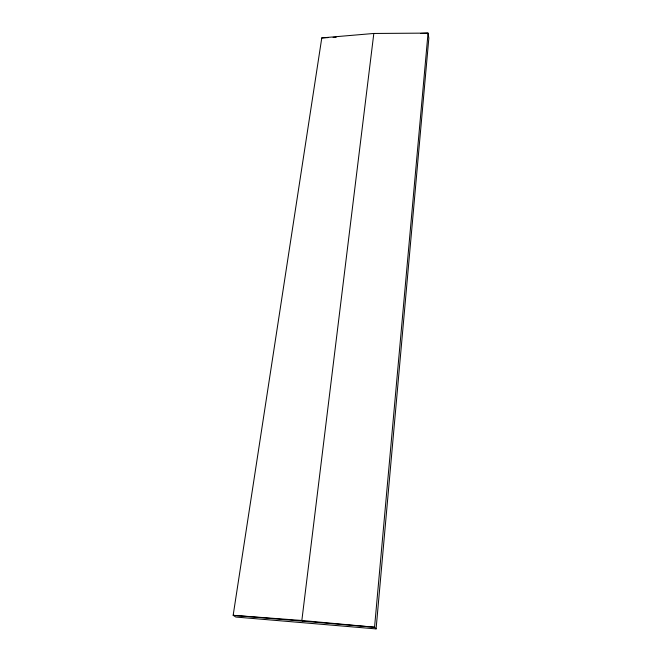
<?xml version="1.0" encoding="UTF-8"?>
<svg xmlns="http://www.w3.org/2000/svg" width="662" height="662" viewBox="0 0 662 662"><rect width="100%" height="100%" fill="white"/><g stroke="black" fill="none" stroke-linecap="round" stroke-linejoin="round"><path stroke-width="0.99" d="M376.09 628.9L428.844 38.09L428.041 33.1L373.823 33.464L321.79 37.899L233.156 615.329L235.829 617.042L376.09 628.9L374.551 627.237L301.847 620.476L233.156 615.329L374.551 627.237L428.041 33.1L420.941 33.423M373.823 33.464L301.847 620.476L302.741 621.188M321.79 37.899L327.963 37.618M333.11 37.386L336.205 37.246"/></g></svg>
